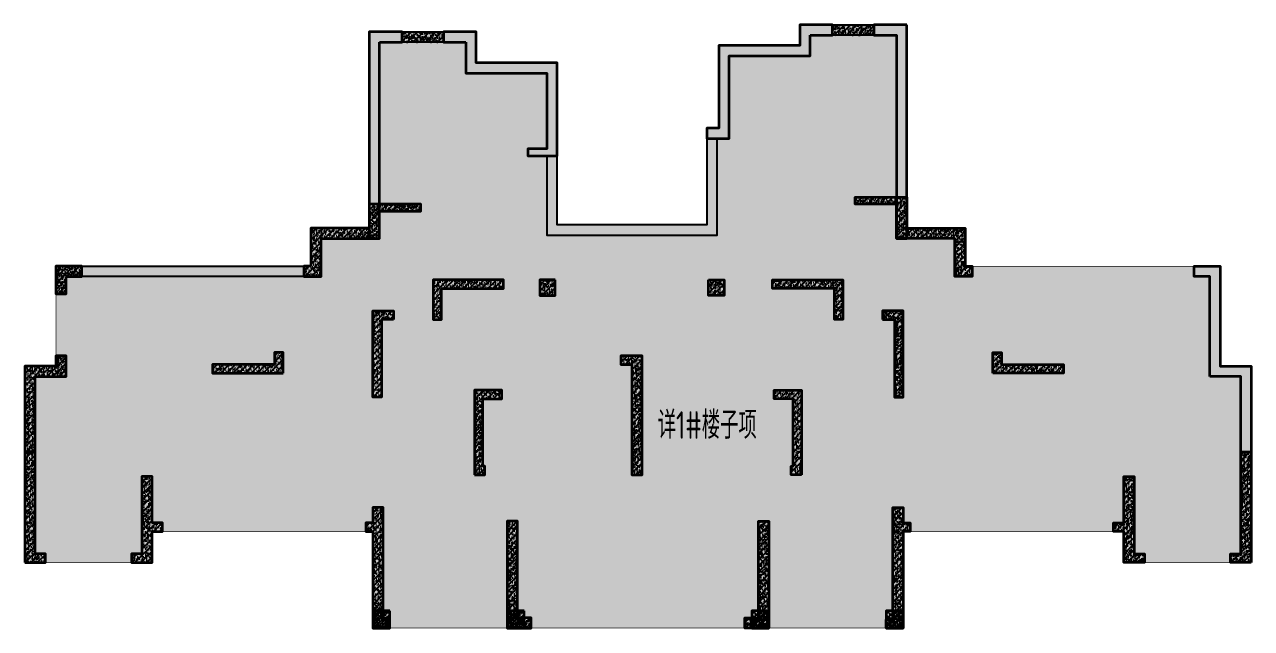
# Model space of a CAD drawing. Extents: x 923964 to 1204934, y 804567 to 1705037.
# Drawn here: x 925714 to 961334, y 1166717 to 1184237 of the extents above; entities that cross this region are included whole.
import ezdxf
from ezdxf.enums import TextEntityAlignment as Align

# ---------------------------------------------------------------- set-up
doc = ezdxf.new("R2010")
doc.units = 0
doc.header["$LTSCALE"] = 500
for name, color, linetype in [('S_COLU', 2, 'CONTINUOUS'), ('S_WALL', 2, 'CONTINUOUS'), ('S_WALL_HACH', 30, 'CONTINUOUS'), ('S_WALL_OTHE_HACH', 33, 'CONTINUOUS'), ('主楼填充1', 1, 'CONTINUOUS')]:
    doc.layers.add(name, color=color, linetype=linetype)
doc.styles.add('TH-STYLE3', font='tssdeng.shx', dxfattribs={"width": 0.7, "bigfont": 'tssdchn.shx'})
pattern_1 = [(49.99999999999999, (542840.3870460665, 906297.8490950933), (179.3150456501884, -15.68803374564878), [18.75, -206.25]), (355, (542840.3870460665, 906297.8490950933), (-34.68783340325, 188.048033425003), [15, -165]), (100.4514, (542855.3299660665, 906296.5417600933), (144.6273454285054, 172.3598855152384), [15.9350475, -175.285528]), (46.18420000000002, (542840.3870460665, 906347.8490950933), (266.8102621564111, -41.37975358225452), [28.12499999999998, -309.3749999999996]), (96.6356, (542862.6212323165, 906344.4007683434), (233.6656763871758, 243.5294677251104), [23.902572, -262.92825]), (351.1842, (542840.3870460665, 906347.8490950933), (233.6654862834068, 243.5296502313311), [22.5, -247.5]), (21, (542865.3870460665, 906335.3490950933), (149.2267630296154, -100.6547226663347), [18.75, -206.25]), (326.0000000000001, (542865.3870460665, 906335.3490950933), (60.82883298039543, 181.2875112617133), [15, -165]), (71.4514, (542877.8226043164, 906326.9611935933), (210.0556571453725, 80.6326241774881), [15.9350475, -175.285528]), (37.50000000000001, (542840.3870460665, 906297.8490950933), (3.039963829322667, 83.22346345782788), [0, -163, 0, -167.5, 0, -165.625]), (7.499999999999999, (542840.3870460665, 906297.8490950933), (65.76738436053715, 98.60292797059006), [0, -95.5, 0, -159.25, 0, -63.125]), (327.5, (542784.6370460665, 906297.8490950933), (133.4556090431022, -5.638717933594939), [0, -62.5, 0, -195, 0, -258.75]), (317.5, (542759.6370460665, 906297.8490950933), (145.7965423355966, 25.02624558307943), [0, -81.25, 0, -129.5, 0, -183.75]), (45, (542840.3870460665, 906297.8490950933), (-88.38834764831843, 88.38834764831844), [])]
pattern_2 = [(49.99999999999999, (542840.3870460665, 1006297.849095093), (179.3150456501884, -15.68803374564878), [18.75, -206.25]), (355, (542840.3870460665, 1006297.849095093), (-34.68783340325, 188.048033425003), [15, -165]), (100.4514, (542855.3299660665, 1006296.541760093), (144.6273454285054, 172.3598855152384), [15.9350475, -175.285528]), (46.18420000000002, (542840.3870460665, 1006347.849095093), (266.8102621564111, -41.37975358225452), [28.12499999999998, -309.3749999999997]), (96.6356, (542862.6212323165, 1006344.400768343), (233.6656763871758, 243.5294677251104), [23.902572, -262.92825]), (351.1842, (542840.3870460665, 1006347.849095093), (233.6654862834068, 243.5296502313311), [22.5, -247.5]), (21, (542865.3870460665, 1006335.349095093), (149.2267630296154, -100.6547226663347), [18.75, -206.25]), (326.0000000000001, (542865.3870460665, 1006335.349095093), (60.82883298039543, 181.2875112617133), [15, -165]), (71.4514, (542877.8226043164, 1006326.961193593), (210.0556571453725, 80.6326241774881), [15.9350475, -175.285528]), (37.50000000000001, (542840.3870460665, 1006297.849095093), (3.039963829322667, 83.22346345782788), [0, -163, 0, -167.5, 0, -165.625]), (7.499999999999999, (542840.3870460665, 1006297.849095093), (65.76738436053715, 98.60292797059006), [0, -95.5, 0, -159.25, 0, -63.125]), (327.5, (542784.6370460665, 1006297.849095093), (133.4556090431022, -5.638717933594939), [0, -62.5, 0, -195, 0, -258.75]), (317.5, (542759.6370460665, 1006297.849095093), (145.7965423355966, 25.02624558307943), [0, -81.25, 0, -129.5, 0, -183.75]), (45, (542840.3870460665, 1006297.849095093), (-88.38834764831843, 88.38834764831844), [])]

msp = doc.modelspace()

# ---------------------------------------------------------------- hatches: boundary and pattern name
at = {"layer": 'S_WALL_HACH'}
for points in [[(936023.895654672, 1183727.36959928), (936673.895654672, 1183727.36959928), (936673.895654672, 1184027.36959928), (935723.895654672, 1184027.36959928), (935723.8956546724, 1178027.36959928), (936023.8956546724, 1178027.36959928)], [(936673.895654672, 1184027.36959928), (937873.895654672, 1184027.36959928), (937873.895654672, 1183727.36959928), (936673.895654672, 1183727.36959928)], [(938523.895654672, 1183727.36959928), (938523.895654672, 1182827.36959928), (940873.895654672, 1182827.36959928), (940873.895654672, 1180627.36959928), (940323.895654672, 1180627.36959928), (940323.895654672, 1180427.36959928), (941173.895654672, 1180427.36959928), (941173.895654672, 1183127.36959928), (938823.895654672, 1183127.36959928), (938823.895654672, 1184027.36959928), (937873.895654672, 1184027.36959928), (937873.895654672, 1183727.36959928)], [(948523.895654672, 1183927.36959928), (949173.895654672, 1183927.36959928), (949173.895654672, 1184227.36959928), (948223.895654672, 1184227.36959928), (948223.895654672, 1183627.36959928), (945873.895654672, 1183627.36959928), (945873.895654672, 1181227.36959928), (945523.895654672, 1181227.36959928), (945523.895654672, 1180927.36959928), (946173.895654672, 1180927.36959928), (946173.895654672, 1183327.36959928), (948523.895654672, 1183327.36959928)], [(949173.895654672, 1184227.36959928), (950373.8956546857, 1184227.36959928), (950373.8956546857, 1183927.36959928), (949173.895654672, 1183927.36959928)], [(951323.8956546871, 1184227.36959928), (950373.8956546871, 1184227.36959928), (950373.8956546857, 1183927.36959928), (951023.8956546857, 1183927.36959928), (951023.8956546745, 1178027.36959928), (951323.8956546745, 1178027.36959928)], [(941173.895654672, 1180427.36959928), (940873.895654672, 1180427.36959928), (940873.895654672, 1178127.36959928), (945823.895654672, 1178127.36959928), (945823.895654672, 1180927.36959928), (945523.895654672, 1180927.36959928), (945523.895654672, 1178427.36959928), (941173.895654672, 1178427.36959928)], [(936023.895654672, 1178827.36959928), (937223.895654672, 1178827.36959928), (937223.895654672, 1179027.36959928), (935723.8956546724, 1179027.36959928), (935723.8956546724, 1178027.36959928), (936023.895654672, 1178027.36959928)], [(951023.8956546717, 1179027.36959928), (949823.8956546718, 1179027.36959928), (949823.8956546718, 1179227.36959928), (951323.8956546758, 1179227.36959928), (951323.8956546758, 1178027.36959928), (951023.8956546717, 1178027.369599281)], [(934023.895654672, 1177227.36959928), (933823.895654672, 1177227.36959928), (933823.895654672, 1176927.36959928), (934323.895654672, 1176927.36959928), (934323.895654672, 1178027.36959928), (935723.895654672, 1178027.36959928), (935723.895654672, 1178327.36959928), (934023.895654672, 1178327.36959928)], [(953023.8956546717, 1177227.369599281), (953223.8956546717, 1177227.369599281), (953223.8956546717, 1176927.369599281), (952723.8956546717, 1176927.369599281), (952723.8956546716, 1178027.36959928), (951323.895654672, 1178027.36959928), (951323.895654672, 1178327.36959928), (953023.8956546716, 1178327.36959928)], [(926623.8956546721, 1176427.36959928), (926923.8956546721, 1176427.36959928), (926923.8956546721, 1176927.36959928), (927373.8956546721, 1176927.36959928), (927373.8956546721, 1177227.36959928), (926623.8956546721, 1177227.36959928)], [(927373.8956546721, 1177227.36959928), (933823.895654672, 1177227.36959928), (933823.895654672, 1176927.36959928), (927373.8956546721, 1176927.36959928)], [(960123.8956546717, 1174027.369599281), (960123.8956546716, 1176927.369599281), (959673.8956546716, 1176927.369599281), (959673.8956546716, 1177227.369599281), (960423.8956546716, 1177227.369599281), (960423.8956546717, 1174327.369599281), (961323.8956546717, 1174327.369599281), (961323.8956546717, 1171827.369599281), (961023.8956546717, 1171827.369599281), (961023.8956546717, 1174027.369599281)], [(937823.895654672, 1176577.36959928), (939623.895654672, 1176577.36959928), (939623.895654672, 1176827.36959928), (937573.895654672, 1176827.36959928), (937573.895654672, 1175677.36959928), (937823.895654672, 1175677.36959928)], [(941123.895654672, 1176827.36959928), (940673.895654672, 1176827.36959928), (940673.895654672, 1176377.36959928), (941123.895654672, 1176377.36959928)], [(945573.895654672, 1176827.36959928), (946023.895654672, 1176827.36959928), (946023.895654672, 1176377.36959928), (945573.895654672, 1176377.36959928)], [(949223.8956546717, 1176577.36959928), (947423.8956546717, 1176577.36959928), (947423.8956546717, 1176827.36959928), (949473.8956546717, 1176827.36959928), (949473.8956546717, 1175677.36959928), (949223.8956546717, 1175677.36959928)], [(936423.8956546721, 1175677.36959928), (936073.8956546721, 1175677.36959928), (936073.8956546721, 1173427.36959928), (935823.8956546721, 1173427.36959928), (935823.8956546721, 1175927.36959928), (936423.8956546721, 1175927.36959928)], [(950623.8956546717, 1175677.36959928), (950973.8956546717, 1175677.36959928), (950973.8956546717, 1173427.36959928), (951223.8956546717, 1173427.36959928), (951223.8956546717, 1175927.36959928), (950623.8956546717, 1175927.36959928)], [(926623.8956546721, 1174327.36959928), (925723.8956546721, 1174327.36959928), (925723.8956546721, 1171827.36959928), (926023.8956546721, 1171827.36959928), (926023.8956546721, 1174027.36959928), (926923.8956546721, 1174027.36959928), (926923.8956546721, 1174627.36959928), (926623.8956546721, 1174627.36959928)], [(933223.895654672, 1174127.36959928), (933223.895654672, 1174727.36959928), (932973.895654672, 1174727.36959928), (932973.895654672, 1174377.36959928), (931173.895654672, 1174377.36959928), (931173.895654672, 1174127.36959928)], [(943348.895654672, 1174377.36959928), (943348.895654672, 1171177.36959928), (943648.895654672, 1171177.36959928), (943648.895654672, 1174627.36959928), (943023.895654672, 1174627.36959928), (943023.895654672, 1174377.36959928)], [(953823.8956546717, 1174127.369599281), (953823.8956546717, 1174727.369599281), (954073.8956546717, 1174727.369599281), (954073.8956546717, 1174377.369599281), (955873.8956546717, 1174377.369599281), (955873.8956546717, 1174127.369599281)], [(938773.895654672, 1171177.36959928), (939073.895654672, 1171177.36959928), (939073.895654672, 1171427.36959928), (939023.895654672, 1171427.36959928), (939023.895654672, 1173377.36959928), (939573.895654672, 1173377.36959928), (939573.895654672, 1173627.36959928), (938773.895654672, 1173627.36959928)], [(948273.895654672, 1171177.36959928), (947973.895654672, 1171177.36959928), (947973.895654672, 1171427.36959928), (948023.895654672, 1171427.36959928), (948023.8956546718, 1173377.36959928), (947473.8956546718, 1173377.36959928), (947473.8956546717, 1173627.36959928), (948273.8956546717, 1173627.36959928)], [(925723.8956546721, 1168627.36959928), (926323.8956546721, 1168627.36959928), (926323.8956546721, 1168877.36959928), (926023.8956546721, 1168877.36959928), (926023.8956546721, 1171827.36959928), (925723.8956546721, 1171827.36959928)], [(961323.895654672, 1168627.369599281), (960723.895654672, 1168627.369599281), (960723.895654672, 1168877.369599281), (961023.895654672, 1168877.369599281), (961023.895654672, 1171827.369599281), (961323.895654672, 1171827.369599281)], [(929423.895654672, 1169777.36959928), (929423.895654672, 1171127.36959928), (929123.895654672, 1171127.36959928), (929123.895654672, 1168877.36959928), (928823.895654672, 1168877.36959928), (928823.895654672, 1168627.36959928), (929423.895654672, 1168627.36959928), (929423.895654672, 1169527.36959928), (929723.895654672, 1169527.36959928), (929723.895654672, 1169777.36959928)], [(957623.895654672, 1169777.369599281), (957623.895654672, 1171127.369599281), (957923.895654672, 1171127.369599281), (957923.895654672, 1168877.369599281), (958223.895654672, 1168877.369599281), (958223.895654672, 1168627.369599281), (957623.895654672, 1168627.369599281), (957623.895654672, 1169527.369599281), (957323.895654672, 1169527.369599281), (957323.895654672, 1169777.369599281)], [(935823.895654672, 1166727.369599281), (936323.895654672, 1166727.369599282), (936323.895654672, 1166977.369599282), (936123.895654672, 1166977.369599282), (936123.895654672, 1170227.369599282), (935823.895654672, 1170227.369599281), (935823.895654672, 1169777.36959928), (935623.895654672, 1169777.36959928), (935623.8956546721, 1169527.36959928), (935823.895654672, 1169527.36959928)], [(951223.8956546721, 1166727.369599282), (950723.8956546721, 1166727.369599282), (950723.8956546721, 1166977.369599282), (950923.8956546721, 1166977.369599282), (950923.895654672, 1170227.369599282), (951223.895654672, 1170227.369599282), (951223.8956546721, 1169777.36959928), (951423.8956546721, 1169777.36959928), (951423.8956546721, 1169527.36959928), (951223.8956546721, 1169527.36959928)], [(940023.895654672, 1167027.369599286), (940023.895654672, 1169827.369599286), (939723.895654672, 1169827.369599286), (939723.895654672, 1166727.369599286), (940423.895654672, 1166727.369599287), (940423.895654672, 1167027.369599287)], [(947023.8956546721, 1167027.369599286), (947023.895654672, 1169827.369599286), (947323.895654672, 1169827.369599286), (947323.8956546721, 1166727.369599286), (946623.8956546721, 1166727.369599287), (946623.8956546721, 1167027.369599287)], [(936323.895654672, 1167227.369599281), (935823.895654672, 1167227.369599281), (935823.895654672, 1166727.369599281), (936323.895654672, 1166727.369599281)], [(940223.895654672, 1167227.369599286), (939723.895654672, 1167227.369599286), (939723.895654672, 1166727.369599286), (940223.895654672, 1166727.369599286)], [(947323.8956546721, 1167227.369599286), (946823.8956546721, 1167227.369599286), (946823.8956546721, 1166727.369599286), (947323.8956546721, 1166727.369599286)], [(951223.8956546721, 1167227.369599286), (950723.8956546721, 1167227.369599286), (950723.8956546721, 1166727.369599286), (951223.8956546721, 1166727.369599286)]]:
    msp.add_hatch(color=256, dxfattribs=at).paths.add_polyline_path(points)
at = {"layer": 'S_WALL_OTHE_HACH'}
h = msp.add_hatch(dxfattribs=at)
h.set_pattern_fill('ARMORED', color=256, scale=25, style=0)
h.set_pattern_definition(pattern_1)
h.paths.add_polyline_path([(936023.895654672, 1183727.36959928), (936673.895654672, 1183727.36959928), (936673.895654672, 1184027.36959928), (935723.895654672, 1184027.36959928), (935723.8956546724, 1178027.36959928), (936023.8956546724, 1178027.36959928)])
h = msp.add_hatch(dxfattribs=at)
h.set_pattern_fill('ARMORED', color=256, scale=25, style=0)
h.set_pattern_definition(pattern_2)
h.paths.add_polyline_path([(936673.895654672, 1184027.36959928), (937873.895654672, 1184027.36959928), (937873.895654672, 1183727.36959928), (936673.895654672, 1183727.36959928)])
h = msp.add_hatch(dxfattribs=at)
h.set_pattern_fill('ARMORED', color=256, scale=25, style=0)
h.set_pattern_definition(pattern_1)
h.paths.add_polyline_path([(938523.895654672, 1183727.36959928), (938523.895654672, 1182827.36959928), (940873.895654672, 1182827.36959928), (940873.895654672, 1180627.36959928), (940323.895654672, 1180627.36959928), (940323.895654672, 1180427.36959928), (941173.895654672, 1180427.36959928), (941173.895654672, 1183127.36959928), (938823.895654672, 1183127.36959928), (938823.895654672, 1184027.36959928), (937873.895654672, 1184027.36959928), (937873.895654672, 1183727.36959928)])
h = msp.add_hatch(dxfattribs=at)
h.set_pattern_fill('ARMORED', color=256, scale=25, style=0)
h.set_pattern_definition(pattern_1)
h.paths.add_polyline_path([(948523.895654672, 1183927.36959928), (949173.895654672, 1183927.36959928), (949173.895654672, 1184227.36959928), (948223.895654672, 1184227.36959928), (948223.895654672, 1183627.36959928), (945873.895654672, 1183627.36959928), (945873.895654672, 1181227.36959928), (945523.895654672, 1181227.36959928), (945523.895654672, 1180927.36959928), (946173.895654672, 1180927.36959928), (946173.895654672, 1183327.36959928), (948523.895654672, 1183327.36959928)])
h = msp.add_hatch(dxfattribs=at)
h.set_pattern_fill('ARMORED', color=256, scale=25, style=0)
h.set_pattern_definition(pattern_2)
h.paths.add_polyline_path([(949173.895654672, 1184227.36959928), (950373.8956546857, 1184227.36959928), (950373.8956546857, 1183927.36959928), (949173.895654672, 1183927.36959928)])
h = msp.add_hatch(dxfattribs=at)
h.set_pattern_fill('ARMORED', color=256, scale=25, style=0)
h.set_pattern_definition(pattern_1)
h.paths.add_polyline_path([(951323.8956546871, 1184227.36959928), (950373.8956546871, 1184227.36959928), (950373.8956546857, 1183927.36959928), (951023.8956546857, 1183927.36959928), (951023.8956546745, 1178027.36959928), (951323.8956546745, 1178027.36959928)])
h = msp.add_hatch(dxfattribs=at)
h.set_pattern_fill('ARMORED', color=256, scale=25, style=0)
h.set_pattern_definition(pattern_2)
h.paths.add_polyline_path([(941173.895654672, 1180427.36959928), (940873.895654672, 1180427.36959928), (940873.895654672, 1178127.36959928), (945823.895654672, 1178127.36959928), (945823.895654672, 1180927.36959928), (945523.895654672, 1180927.36959928), (945523.895654672, 1178427.36959928), (941173.895654672, 1178427.36959928)])
h = msp.add_hatch(dxfattribs=at)
h.set_pattern_fill('ARMORED', color=256, scale=25, style=0)
h.set_pattern_definition([(49.99999999999999, (541090.3870460665, 908497.8490950933), (179.3150456501884, -15.68803374564878), [18.75, -206.25]), (355, (541090.3870460665, 908497.8490950933), (-34.68783340325, 188.048033425003), [15, -165]), (100.4514, (541105.3299660665, 908496.5417600933), (144.6273454285054, 172.3598855152384), [15.9350475, -175.285528]), (46.18420000000002, (541090.3870460665, 908547.8490950933), (266.8102621564111, -41.37975358225452), [28.12499999999998, -309.3749999999996]), (96.6356, (541112.6212323165, 908544.4007683434), (233.6656763871758, 243.5294677251104), [23.902572, -262.92825]), (351.1842, (541090.3870460665, 908547.8490950933), (233.6654862834068, 243.5296502313311), [22.5, -247.5]), (21, (541115.3870460665, 908535.3490950933), (149.2267630296154, -100.6547226663347), [18.75, -206.25]), (326.0000000000001, (541115.3870460665, 908535.3490950933), (60.82883298039543, 181.2875112617133), [15, -165]), (71.4514, (541127.8226043164, 908526.9611935933), (210.0556571453725, 80.6326241774881), [15.9350475, -175.285528]), (37.50000000000001, (541090.3870460665, 908497.8490950933), (3.039963829322667, 83.22346345782788), [0, -163, 0, -167.5, 0, -165.625]), (7.499999999999999, (541090.3870460665, 908497.8490950933), (65.76738436053715, 98.60292797059006), [0, -95.5, 0, -159.25, 0, -63.125]), (327.5, (541034.6370460665, 908497.8490950933), (133.4556090431022, -5.638717933594939), [0, -62.5, 0, -195, 0, -258.75]), (317.5, (541009.6370460665, 908497.8490950933), (145.7965423355966, 25.02624558307943), [0, -81.25, 0, -129.5, 0, -183.75]), (45, (541090.3870460665, 908497.8490950933), (-88.38834764831843, 88.38834764831844), [])])
h.paths.add_polyline_path([(936023.895654672, 1178827.36959928), (937223.895654672, 1178827.36959928), (937223.895654672, 1179027.36959928), (935723.8956546724, 1179027.36959928), (935723.8956546724, 1178027.36959928), (936023.895654672, 1178027.36959928)])
h = msp.add_hatch(dxfattribs=at)
h.set_pattern_fill('ARMORED', color=256, scale=25, style=0)
h.set_pattern_definition([(49.99999999999999, (541090.3870460665, 908697.8490950933), (179.3150456501884, -15.68803374564878), [18.75, -206.25]), (355, (541090.3870460665, 908697.8490950933), (-34.68783340325, 188.048033425003), [15, -165]), (100.4514, (541105.3299660665, 908696.5417600933), (144.6273454285054, 172.3598855152384), [15.9350475, -175.285528]), (46.18420000000002, (541090.3870460665, 908747.8490950933), (266.8102621564111, -41.37975358225452), [28.12499999999998, -309.3749999999996]), (96.6356, (541112.6212323165, 908744.4007683434), (233.6656763871758, 243.5294677251104), [23.902572, -262.92825]), (351.1842, (541090.3870460665, 908747.8490950933), (233.6654862834068, 243.5296502313311), [22.5, -247.5]), (21, (541115.3870460665, 908735.3490950933), (149.2267630296154, -100.6547226663347), [18.75, -206.25]), (326.0000000000001, (541115.3870460665, 908735.3490950933), (60.82883298039543, 181.2875112617133), [15, -165]), (71.4514, (541127.8226043164, 908726.9611935933), (210.0556571453725, 80.6326241774881), [15.9350475, -175.285528]), (37.50000000000001, (541090.3870460665, 908697.8490950933), (3.039963829322667, 83.22346345782788), [0, -163, 0, -167.5, 0, -165.625]), (7.499999999999999, (541090.3870460665, 908697.8490950933), (65.76738436053715, 98.60292797059006), [0, -95.5, 0, -159.25, 0, -63.125]), (327.5, (541034.6370460665, 908697.8490950933), (133.4556090431022, -5.638717933594939), [0, -62.5, 0, -195, 0, -258.75]), (317.5, (541009.6370460665, 908697.8490950933), (145.7965423355966, 25.02624558307943), [0, -81.25, 0, -129.5, 0, -183.75]), (45, (541090.3870460665, 908697.8490950933), (-88.38834764831843, 88.38834764831844), [])])
h.paths.add_polyline_path([(951023.8956546717, 1179027.36959928), (949823.8956546718, 1179027.36959928), (949823.8956546718, 1179227.36959928), (951323.8956546759, 1179227.36959928), (951323.8956546758, 1178027.36959928), (951023.8956546717, 1178027.369599281)])
h = msp.add_hatch(dxfattribs=at)
h.set_pattern_fill('ARMORED', color=256, scale=25, style=0)
h.set_pattern_definition(pattern_1)
h.paths.add_polyline_path([(934023.895654672, 1177227.36959928), (933823.895654672, 1177227.36959928), (933823.895654672, 1176927.36959928), (934323.895654672, 1176927.36959928), (934323.895654672, 1178027.36959928), (935723.895654672, 1178027.36959928), (935723.895654672, 1178327.36959928), (934023.895654672, 1178327.36959928)])
h = msp.add_hatch(dxfattribs=at)
h.set_pattern_fill('ARMORED', color=256, scale=25, style=0)
h.set_pattern_definition(pattern_1)
h.paths.add_polyline_path([(953023.8956546717, 1177227.369599281), (953223.8956546717, 1177227.369599281), (953223.8956546717, 1176927.369599281), (952723.8956546717, 1176927.369599281), (952723.8956546716, 1178027.36959928), (951323.895654672, 1178027.36959928), (951323.895654672, 1178327.36959928), (953023.8956546716, 1178327.36959928)])
h = msp.add_hatch(dxfattribs=at)
h.set_pattern_fill('ARMORED', color=256, scale=25, style=0)
h.set_pattern_definition([(49.99999999999999, (442840.3870460665, 1005295.380500952), (179.3150456501884, -15.68803374564878), [18.75, -206.25]), (355, (442840.3870460665, 1005295.380500952), (-34.68783340325, 188.048033425003), [15, -165]), (100.4514, (442855.3299660665, 1005294.073165952), (144.6273454285054, 172.3598855152384), [15.9350475, -175.285528]), (46.18420000000002, (442840.3870460665, 1005345.380500952), (266.8102621564111, -41.37975358225452), [28.12499999999998, -309.3749999999997]), (96.6356, (442862.6212323165, 1005341.932174202), (233.6656763871758, 243.5294677251104), [23.902572, -262.92825]), (351.1842, (442840.3870460665, 1005345.380500952), (233.6654862834068, 243.5296502313311), [22.5, -247.5]), (21, (442865.3870460665, 1005332.880500952), (149.2267630296154, -100.6547226663347), [18.75, -206.25]), (326.0000000000001, (442865.3870460665, 1005332.880500952), (60.82883298039543, 181.2875112617133), [15, -165]), (71.4514, (442877.8226043165, 1005324.492599452), (210.0556571453725, 80.6326241774881), [15.9350475, -175.285528]), (37.50000000000001, (442840.3870460665, 1005295.380500952), (3.039963829322667, 83.22346345782788), [0, -163, 0, -167.5, 0, -165.625]), (7.499999999999999, (442840.3870460665, 1005295.380500952), (65.76738436053715, 98.60292797059006), [0, -95.5, 0, -159.25, 0, -63.125]), (327.5, (442784.6370460665, 1005295.380500952), (133.4556090431022, -5.638717933594939), [0, -62.5, 0, -195, 0, -258.75]), (317.5, (442759.6370460665, 1005295.380500952), (145.7965423355966, 25.02624558307943), [0, -81.25, 0, -129.5, 0, -183.75]), (45, (442840.3870460665, 1005295.380500952), (-88.38834764831843, 88.38834764831844), [])])
h.paths.add_polyline_path([(926923.8956546721, 1176927.36959928), (927373.8956546721, 1176927.36959928), (927373.8956546721, 1177227.36959928), (926623.8956546721, 1177227.36959928), (926623.8956546721, 1176427.36959928), (926923.8956546721, 1176427.36959928)])
h = msp.add_hatch(dxfattribs=at)
h.set_pattern_fill('ARMORED', color=256, scale=25, style=0)
h.set_pattern_definition([(49.99999999999999, (442840.3870460665, 1006297.849095093), (179.3150456501884, -15.68803374564878), [18.75, -206.25]), (355, (442840.3870460665, 1006297.849095093), (-34.68783340325, 188.048033425003), [15, -165]), (100.4514, (442855.3299660665, 1006296.541760093), (144.6273454285054, 172.3598855152384), [15.9350475, -175.285528]), (46.18420000000002, (442840.3870460665, 1006347.849095093), (266.8102621564111, -41.37975358225452), [28.12499999999998, -309.3749999999997]), (96.6356, (442862.6212323165, 1006344.400768343), (233.6656763871758, 243.5294677251104), [23.902572, -262.92825]), (351.1842, (442840.3870460665, 1006347.849095093), (233.6654862834068, 243.5296502313311), [22.5, -247.5]), (21, (442865.3870460665, 1006335.349095093), (149.2267630296154, -100.6547226663347), [18.75, -206.25]), (326.0000000000001, (442865.3870460665, 1006335.349095093), (60.82883298039543, 181.2875112617133), [15, -165]), (71.4514, (442877.8226043165, 1006326.961193593), (210.0556571453725, 80.6326241774881), [15.9350475, -175.285528]), (37.50000000000001, (442840.3870460665, 1006297.849095093), (3.039963829322667, 83.22346345782788), [0, -163, 0, -167.5, 0, -165.625]), (7.499999999999999, (442840.3870460665, 1006297.849095093), (65.76738436053715, 98.60292797059006), [0, -95.5, 0, -159.25, 0, -63.125]), (327.5, (442784.6370460665, 1006297.849095093), (133.4556090431022, -5.638717933594939), [0, -62.5, 0, -195, 0, -258.75]), (317.5, (442759.6370460665, 1006297.849095093), (145.7965423355966, 25.02624558307943), [0, -81.25, 0, -129.5, 0, -183.75]), (45, (442840.3870460665, 1006297.849095093), (-88.38834764831843, 88.38834764831844), [])])
h.paths.add_polyline_path([(927373.8956546721, 1177227.36959928), (933823.895654672, 1177227.36959928), (933823.895654672, 1176927.36959928), (927373.8956546721, 1176927.36959928)])
h = msp.add_hatch(dxfattribs=at)
h.set_pattern_fill('ARMORED', color=256, scale=25, style=0)
h.set_pattern_definition(pattern_1)
h.paths.add_polyline_path([(960123.8956546717, 1174027.369599281), (960123.8956546716, 1176927.369599281), (959673.8956546716, 1176927.369599281), (959673.8956546716, 1177227.369599281), (960423.8956546716, 1177227.369599281), (960423.8956546717, 1174327.369599281), (961323.8956546717, 1174327.369599281), (961323.8956546717, 1171827.369599281), (961023.8956546717, 1171827.369599281), (961023.8956546717, 1174027.369599281)])
h = msp.add_hatch(dxfattribs=at)
h.set_pattern_fill('ARMORED', color=256, scale=25, style=0)
h.set_pattern_definition(pattern_1)
h.paths.add_polyline_path([(937823.895654672, 1176577.36959928), (939623.895654672, 1176577.36959928), (939623.895654672, 1176827.36959928), (937573.895654672, 1176827.36959928), (937573.895654672, 1175677.36959928), (937823.895654672, 1175677.36959928)])
h = msp.add_hatch(dxfattribs=at)
h.set_pattern_fill('ARMORED', color=256, scale=25, style=0)
h.set_pattern_definition(pattern_1)
h.paths.add_polyline_path([(941123.895654672, 1176827.36959928), (940673.895654672, 1176827.36959928), (940673.895654672, 1176377.36959928), (941123.895654672, 1176377.36959928)])
h = msp.add_hatch(dxfattribs=at)
h.set_pattern_fill('ARMORED', color=256, scale=25, style=0)
h.set_pattern_definition([(49.99999999999999, (542490.3870460668, 906297.8490950933), (179.3150456501884, -15.68803374564878), [18.75, -206.25]), (355, (542490.3870460668, 906297.8490950933), (-34.68783340325, 188.048033425003), [15, -165]), (100.4514, (542505.3299660668, 906296.5417600933), (144.6273454285054, 172.3598855152384), [15.9350475, -175.285528]), (46.18420000000002, (542490.3870460668, 906347.8490950933), (266.8102621564111, -41.37975358225452), [28.12499999999998, -309.3749999999997]), (96.6356, (542512.6212323168, 906344.4007683434), (233.6656763871758, 243.5294677251104), [23.902572, -262.92825]), (351.1842, (542490.3870460668, 906347.8490950933), (233.6654862834068, 243.5296502313311), [22.5, -247.5]), (21, (542515.3870460668, 906335.3490950933), (149.2267630296154, -100.6547226663347), [18.75, -206.25]), (326.0000000000001, (542515.3870460668, 906335.3490950933), (60.82883298039543, 181.2875112617133), [15, -165]), (71.4514, (542527.8226043169, 906326.9611935933), (210.0556571453725, 80.6326241774881), [15.9350475, -175.285528]), (37.50000000000001, (542490.3870460668, 906297.8490950933), (3.039963829322667, 83.22346345782788), [0, -163, 0, -167.5, 0, -165.625]), (7.499999999999999, (542490.3870460668, 906297.8490950933), (65.76738436053715, 98.60292797059006), [0, -95.5, 0, -159.25, 0, -63.125]), (327.5, (542434.6370460668, 906297.8490950933), (133.4556090431022, -5.638717933594939), [0, -62.5, 0, -195, 0, -258.75]), (317.5, (542409.6370460668, 906297.8490950933), (145.7965423355966, 25.02624558307943), [0, -81.25, 0, -129.5, 0, -183.75]), (45, (542490.3870460668, 906297.8490950933), (-88.38834764831843, 88.38834764831844), [])])
h.paths.add_polyline_path([(945573.895654672, 1176827.36959928), (946023.895654672, 1176827.36959928), (946023.895654672, 1176377.36959928), (945573.895654672, 1176377.36959928)])
h = msp.add_hatch(dxfattribs=at)
h.set_pattern_fill('ARMORED', color=256, scale=25, style=0)
h.set_pattern_definition(pattern_1)
h.paths.add_polyline_path([(949223.8956546717, 1176577.36959928), (947423.8956546717, 1176577.36959928), (947423.8956546717, 1176827.36959928), (949473.8956546717, 1176827.36959928), (949473.8956546717, 1175677.36959928), (949223.8956546717, 1175677.36959928)])
h = msp.add_hatch(dxfattribs=at)
h.set_pattern_fill('ARMORED', color=256, scale=25, style=0)
h.set_pattern_definition(pattern_1)
h.paths.add_polyline_path([(936423.8956546721, 1175677.36959928), (936073.8956546721, 1175677.36959928), (936073.8956546721, 1173427.36959928), (935823.8956546721, 1173427.36959928), (935823.8956546721, 1175927.36959928), (936423.8956546721, 1175927.36959928)])
h = msp.add_hatch(dxfattribs=at)
h.set_pattern_fill('ARMORED', color=256, scale=25, style=0)
h.set_pattern_definition(pattern_1)
h.paths.add_polyline_path([(950623.8956546717, 1175677.36959928), (950973.8956546717, 1175677.36959928), (950973.8956546717, 1173427.36959928), (951223.8956546717, 1173427.36959928), (951223.8956546717, 1175927.36959928), (950623.8956546717, 1175927.36959928)])
h = msp.add_hatch(dxfattribs=at)
h.set_pattern_fill('ARMORED', color=256, scale=25, style=0)
h.set_pattern_definition(pattern_1)
h.paths.add_polyline_path([(926623.8956546721, 1174327.36959928), (925723.8956546721, 1174327.36959928), (925723.8956546721, 1171827.36959928), (926023.8956546721, 1171827.36959928), (926023.8956546721, 1174027.36959928), (926923.8956546721, 1174027.36959928), (926923.8956546721, 1174627.36959928), (926623.8956546721, 1174627.36959928)])
h = msp.add_hatch(dxfattribs=at)
h.set_pattern_fill('ARMORED', color=256, scale=25, style=0)
h.set_pattern_definition(pattern_1)
h.paths.add_polyline_path([(933223.895654672, 1174127.36959928), (933223.895654672, 1174727.36959928), (932973.895654672, 1174727.36959928), (932973.895654672, 1174377.36959928), (931173.895654672, 1174377.36959928), (931173.895654672, 1174127.36959928)])
h = msp.add_hatch(dxfattribs=at)
h.set_pattern_fill('ARMORED', color=256, scale=25, style=0)
h.set_pattern_definition(pattern_1)
h.paths.add_polyline_path([(943348.895654672, 1174377.36959928), (943348.895654672, 1171177.36959928), (943648.895654672, 1171177.36959928), (943648.895654672, 1174627.36959928), (943023.895654672, 1174627.36959928), (943023.895654672, 1174377.36959928)])
h = msp.add_hatch(dxfattribs=at)
h.set_pattern_fill('ARMORED', color=256, scale=25, style=0)
h.set_pattern_definition(pattern_1)
h.paths.add_polyline_path([(953823.8956546717, 1174127.369599281), (953823.8956546717, 1174727.369599281), (954073.8956546717, 1174727.369599281), (954073.8956546717, 1174377.369599281), (955873.8956546717, 1174377.369599281), (955873.8956546717, 1174127.369599281)])
h = msp.add_hatch(dxfattribs=at)
h.set_pattern_fill('ARMORED', color=256, scale=25, style=0)
h.set_pattern_definition(pattern_1)
h.paths.add_polyline_path([(938773.895654672, 1171177.36959928), (939073.895654672, 1171177.36959928), (939073.895654672, 1171427.36959928), (939023.895654672, 1171427.36959928), (939023.895654672, 1173377.36959928), (939573.895654672, 1173377.36959928), (939573.895654672, 1173627.36959928), (938773.895654672, 1173627.36959928)])
h = msp.add_hatch(dxfattribs=at)
h.set_pattern_fill('ARMORED', color=256, scale=25, style=0)
h.set_pattern_definition(pattern_1)
h.paths.add_polyline_path([(948273.895654672, 1171177.36959928), (947973.895654672, 1171177.36959928), (947973.895654672, 1171427.36959928), (948023.895654672, 1171427.36959928), (948023.8956546718, 1173377.36959928), (947473.8956546718, 1173377.36959928), (947473.8956546717, 1173627.36959928), (948273.8956546717, 1173627.36959928)])
h = msp.add_hatch(dxfattribs=at)
h.set_pattern_fill('ARMORED', color=256, scale=25, style=0)
h.set_pattern_definition(pattern_1)
h.paths.add_polyline_path([(925723.8956546721, 1168627.36959928), (926323.8956546721, 1168627.36959928), (926323.8956546721, 1168877.36959928), (926023.8956546721, 1168877.36959928), (926023.8956546721, 1171827.36959928), (925723.8956546721, 1171827.36959928)])
h = msp.add_hatch(dxfattribs=at)
h.set_pattern_fill('ARMORED', color=256, scale=25, style=0)
h.set_pattern_definition(pattern_1)
h.paths.add_polyline_path([(961323.895654672, 1168627.369599281), (960723.895654672, 1168627.369599281), (960723.895654672, 1168877.369599281), (961023.895654672, 1168877.369599281), (961023.895654672, 1171827.369599281), (961323.895654672, 1171827.369599281)])
h = msp.add_hatch(dxfattribs=at)
h.set_pattern_fill('ARMORED', color=256, scale=25, style=0)
h.set_pattern_definition(pattern_1)
h.paths.add_polyline_path([(929423.895654672, 1169777.36959928), (929423.895654672, 1171127.36959928), (929123.895654672, 1171127.36959928), (929123.895654672, 1168877.36959928), (928823.895654672, 1168877.36959928), (928823.895654672, 1168627.36959928), (929423.895654672, 1168627.36959928), (929423.895654672, 1169527.36959928), (929723.895654672, 1169527.36959928), (929723.895654672, 1169777.36959928)])
h = msp.add_hatch(dxfattribs=at)
h.set_pattern_fill('ARMORED', color=256, scale=25, style=0)
h.set_pattern_definition(pattern_1)
h.paths.add_polyline_path([(957623.895654672, 1169777.369599281), (957623.895654672, 1171127.369599281), (957923.895654672, 1171127.369599281), (957923.895654672, 1168877.369599281), (958223.895654672, 1168877.369599281), (958223.895654672, 1168627.369599281), (957623.895654672, 1168627.369599281), (957623.895654672, 1169527.369599281), (957323.895654672, 1169527.369599281), (957323.895654672, 1169777.369599281)])
h = msp.add_hatch(dxfattribs=at)
h.set_pattern_fill('ARMORED', color=256, scale=25, style=0)
h.set_pattern_definition(pattern_1)
h.paths.add_polyline_path([(935823.895654672, 1166727.369599281), (936323.895654672, 1166727.369599282), (936323.895654672, 1166977.369599282), (936123.895654672, 1166977.369599282), (936123.895654672, 1170227.369599282), (935823.895654672, 1170227.369599281), (935823.895654672, 1169777.36959928), (935623.895654672, 1169777.36959928), (935623.8956546721, 1169527.36959928), (935823.895654672, 1169527.36959928)])
h = msp.add_hatch(dxfattribs=at)
h.set_pattern_fill('ARMORED', color=256, scale=25, style=0)
h.set_pattern_definition(pattern_1)
h.paths.add_polyline_path([(951223.8956546721, 1166727.369599282), (950723.8956546721, 1166727.369599282), (950723.8956546721, 1166977.369599282), (950923.8956546721, 1166977.369599282), (950923.895654672, 1170227.369599282), (951223.895654672, 1170227.369599282), (951223.8956546721, 1169777.36959928), (951423.8956546721, 1169777.36959928), (951423.8956546721, 1169527.36959928), (951223.8956546721, 1169527.36959928)])
h = msp.add_hatch(dxfattribs=at)
h.set_pattern_fill('ARMORED', color=256, scale=25, style=0)
h.set_pattern_definition(pattern_1)
h.paths.add_polyline_path([(940023.895654672, 1167027.369599286), (940023.895654672, 1169827.369599286), (939723.895654672, 1169827.369599286), (939723.895654672, 1166727.369599286), (940423.895654672, 1166727.369599287), (940423.895654672, 1167027.369599287)])
h = msp.add_hatch(dxfattribs=at)
h.set_pattern_fill('ARMORED', color=256, scale=25, style=0)
h.set_pattern_definition(pattern_1)
h.paths.add_polyline_path([(947023.8956546721, 1167027.369599286), (947023.895654672, 1169827.369599286), (947323.895654672, 1169827.369599286), (947323.8956546721, 1166727.369599286), (946623.8956546721, 1166727.369599287), (946623.8956546721, 1167027.369599287)])
h = msp.add_hatch(dxfattribs=at)
h.set_pattern_fill('ARMORED', color=256, scale=25, style=0)
h.set_pattern_definition([(49.99999999999999, (537990.3870460665, 896597.8490950944), (179.3150456501884, -15.68803374564878), [18.75, -206.25]), (355, (537990.3870460665, 896597.8490950944), (-34.68783340325, 188.048033425003), [15, -165]), (100.4514, (538005.3299660665, 896596.5417600943), (144.6273454285054, 172.3598855152384), [15.9350475, -175.285528]), (46.18420000000002, (537990.3870460665, 896647.8490950944), (266.8102621564111, -41.37975358225452), [28.12499999999996, -309.3749999999994]), (96.6356, (538012.6212323165, 896644.4007683443), (233.6656763871758, 243.5294677251104), [23.902572, -262.92825]), (351.1842, (537990.3870460665, 896647.8490950944), (233.6654862834068, 243.5296502313311), [22.5, -247.5]), (21, (538015.3870460665, 896635.3490950944), (149.2267630296154, -100.6547226663347), [18.75, -206.25]), (326.0000000000001, (538015.3870460665, 896635.3490950944), (60.82883298039543, 181.2875112617133), [15, -165]), (71.4514, (538027.8226043164, 896626.9611935944), (210.0556571453725, 80.6326241774881), [15.9350475, -175.285528]), (37.50000000000001, (537990.3870460665, 896597.8490950944), (3.039963829322667, 83.22346345782788), [0, -163, 0, -167.5, 0, -165.625]), (7.499999999999999, (537990.3870460665, 896597.8490950944), (65.76738436053715, 98.60292797059006), [0, -95.5, 0, -159.25, 0, -63.125]), (327.5, (537934.6370460665, 896597.8490950944), (133.4556090431022, -5.638717933594939), [0, -62.5, 0, -195, 0, -258.75]), (317.5, (537909.6370460665, 896597.8490950944), (145.7965423355966, 25.02624558307943), [0, -81.25, 0, -129.5, 0, -183.75]), (45, (537990.3870460665, 896597.8490950944), (-88.38834764831843, 88.38834764831844), [])])
h.paths.add_polyline_path([(936323.895654672, 1167227.369599281), (935823.895654672, 1167227.369599281), (935823.895654672, 1166727.369599281), (936323.895654672, 1166727.369599281)])
h = msp.add_hatch(dxfattribs=at)
h.set_pattern_fill('ARMORED', color=256, scale=25, style=0)
h.set_pattern_definition([(49.99999999999999, (541890.3870460665, 896597.8490950991), (179.3150456501884, -15.68803374564878), [18.75, -206.25]), (355, (541890.3870460665, 896597.8490950991), (-34.68783340325, 188.048033425003), [15, -165]), (100.4514, (541905.3299660665, 896596.5417600991), (144.6273454285054, 172.3598855152384), [15.9350475, -175.285528]), (46.18420000000002, (541890.3870460665, 896647.8490950991), (266.8102621564111, -41.37975358225452), [28.12499999999996, -309.3749999999993]), (96.6356, (541912.6212323165, 896644.4007683492), (233.6656763871758, 243.5294677251104), [23.902572, -262.92825]), (351.1842, (541890.3870460665, 896647.8490950991), (233.6654862834068, 243.5296502313311), [22.5, -247.5]), (21, (541915.3870460665, 896635.3490950991), (149.2267630296154, -100.6547226663347), [18.75, -206.25]), (326.0000000000001, (541915.3870460665, 896635.3490950991), (60.82883298039543, 181.2875112617133), [15, -165]), (71.4514, (541927.8226043164, 896626.961193599), (210.0556571453725, 80.6326241774881), [15.9350475, -175.285528]), (37.50000000000001, (541890.3870460665, 896597.8490950991), (3.039963829322667, 83.22346345782788), [0, -163, 0, -167.5, 0, -165.625]), (7.499999999999999, (541890.3870460665, 896597.8490950991), (65.76738436053715, 98.60292797059006), [0, -95.5, 0, -159.25, 0, -63.125]), (327.5, (541834.6370460665, 896597.8490950991), (133.4556090431022, -5.638717933594939), [0, -62.5, 0, -195, 0, -258.75]), (317.5, (541809.6370460665, 896597.8490950991), (145.7965423355966, 25.02624558307943), [0, -81.25, 0, -129.5, 0, -183.75]), (45, (541890.3870460665, 896597.8490950991), (-88.38834764831843, 88.38834764831844), [])])
h.paths.add_polyline_path([(940223.895654672, 1167227.369599286), (939723.895654672, 1167227.369599286), (939723.895654672, 1166727.369599286), (940223.895654672, 1166727.369599286)])
h = msp.add_hatch(dxfattribs=at)
h.set_pattern_fill('ARMORED', color=256, scale=25, style=0)
h.set_pattern_definition([(49.99999999999999, (548990.3870460665, 896597.8490950994), (179.3150456501884, -15.68803374564878), [18.75, -206.25]), (355, (548990.3870460665, 896597.8490950994), (-34.68783340325, 188.048033425003), [15, -165]), (100.4514, (549005.3299660665, 896596.5417600994), (144.6273454285054, 172.3598855152384), [15.9350475, -175.285528]), (46.18420000000002, (548990.3870460665, 896647.8490950994), (266.8102621564111, -41.37975358225452), [28.12499999999995, -309.3749999999993]), (96.6356, (549012.6212323165, 896644.4007683494), (233.6656763871758, 243.5294677251104), [23.902572, -262.92825]), (351.1842, (548990.3870460665, 896647.8490950994), (233.6654862834068, 243.5296502313311), [22.5, -247.5]), (21, (549015.3870460665, 896635.3490950994), (149.2267630296154, -100.6547226663347), [18.75, -206.25]), (326.0000000000001, (549015.3870460665, 896635.3490950994), (60.82883298039543, 181.2875112617133), [15, -165]), (71.4514, (549027.8226043165, 896626.9611935994), (210.0556571453725, 80.6326241774881), [15.9350475, -175.285528]), (37.50000000000001, (548990.3870460665, 896597.8490950994), (3.039963829322667, 83.22346345782788), [0, -163, 0, -167.5, 0, -165.625]), (7.499999999999999, (548990.3870460665, 896597.8490950994), (65.76738436053715, 98.60292797059006), [0, -95.5, 0, -159.25, 0, -63.125]), (327.5, (548934.6370460665, 896597.8490950994), (133.4556090431022, -5.638717933594939), [0, -62.5, 0, -195, 0, -258.75]), (317.5, (548909.6370460665, 896597.8490950994), (145.7965423355966, 25.02624558307943), [0, -81.25, 0, -129.5, 0, -183.75]), (45, (548990.3870460665, 896597.8490950994), (-88.38834764831843, 88.38834764831844), [])])
h.paths.add_polyline_path([(947323.8956546721, 1167227.369599286), (946823.8956546721, 1167227.369599286), (946823.8956546721, 1166727.369599286), (947323.8956546721, 1166727.369599286)])
h = msp.add_hatch(dxfattribs=at)
h.set_pattern_fill('ARMORED', color=256, scale=25, style=0)
h.set_pattern_definition([(49.99999999999999, (552890.3870460665, 896597.8490950991), (179.3150456501884, -15.68803374564878), [18.75, -206.25]), (355, (552890.3870460665, 896597.8490950991), (-34.68783340325, 188.048033425003), [15, -165]), (100.4514, (552905.3299660665, 896596.5417600991), (144.6273454285054, 172.3598855152384), [15.9350475, -175.285528]), (46.18420000000002, (552890.3870460665, 896647.8490950991), (266.8102621564111, -41.37975358225452), [28.12499999999995, -309.3749999999993]), (96.6356, (552912.6212323165, 896644.4007683492), (233.6656763871758, 243.5294677251104), [23.902572, -262.92825]), (351.1842, (552890.3870460665, 896647.8490950991), (233.6654862834068, 243.5296502313311), [22.5, -247.5]), (21, (552915.3870460665, 896635.3490950991), (149.2267630296154, -100.6547226663347), [18.75, -206.25]), (326.0000000000001, (552915.3870460665, 896635.3490950991), (60.82883298039543, 181.2875112617133), [15, -165]), (71.4514, (552927.8226043165, 896626.961193599), (210.0556571453725, 80.6326241774881), [15.9350475, -175.285528]), (37.50000000000001, (552890.3870460665, 896597.8490950991), (3.039963829322667, 83.22346345782788), [0, -163, 0, -167.5, 0, -165.625]), (7.499999999999999, (552890.3870460665, 896597.8490950991), (65.76738436053715, 98.60292797059006), [0, -95.5, 0, -159.25, 0, -63.125]), (327.5, (552834.6370460665, 896597.8490950991), (133.4556090431022, -5.638717933594939), [0, -62.5, 0, -195, 0, -258.75]), (317.5, (552809.6370460665, 896597.8490950991), (145.7965423355966, 25.02624558307943), [0, -81.25, 0, -129.5, 0, -183.75]), (45, (552890.3870460665, 896597.8490950991), (-88.38834764831843, 88.38834764831844), [])])
h.paths.add_polyline_path([(951223.8956546721, 1167227.369599286), (950723.8956546721, 1167227.369599286), (950723.8956546721, 1166727.369599286), (951223.8956546721, 1166727.369599286)])
at = {"layer": '主楼填充1'}
h = msp.add_hatch(dxfattribs=at)
h.set_pattern_fill('GRASS', color=1, scale=20)
h.set_pattern_definition([(90, (0, 0), (-359.21, 359.21), [95.25, -623.17]), (45, (0, 0), (-359.2102448427661, 359.2102448427661), [95.25, -412.75]), (135, (0, 0), (-359.2102448427661, -359.2102448427661), [95.25, -412.75])])
h.paths.add_polyline_path([(935823.8950105634, 1166727.493185197), (935823.8950209821, 1169527.493185221), (929423.8950209821, 1169527.493185221), (929423.8950105658, 1168627.493185221), (925723.8950209821, 1168627.493185221), (925723.8956546611, 1174327.369599244), (926623.8950105639, 1174327.493185213), (926623.8950209821, 1177227.493185221), (934023.8950209821, 1177227.493185221), (934023.8950209821, 1178327.493185221), (935723.8950209821, 1178327.493185168), (935723.8950209821, 1184027.493185221), (938823.8950209821, 1184027.493185221), (938823.8950209821, 1183127.493185221), (941173.8950209821, 1183127.493185221), (941173.8950148037, 1178427.495860897), (945524.1857182997, 1178427.495860879), (945523.8950209821, 1181227.493185221), (945873.8950209821, 1181227.493185221), (945873.8950209821, 1183627.493185221), (948223.8950209821, 1183627.493185221), (948223.8950209821, 1184227.493185221), (951323.895020997, 1184227.493185221), (951323.8950209821, 1178327.493185168), (953023.8950209817, 1178327.493185221), (953023.8950209817, 1177227.493185221), (960423.8950209817, 1177227.493185221), (960423.8950105644, 1174327.493185213), (961323.8950209817, 1174327.493185221), (961323.8950105751, 1168627.493185213), (957623.8950209821, 1168627.493185221), (957623.8950209817, 1169527.493185221), (951223.8950209817, 1169527.493185221), (951223.8950209821, 1166727.493185222)])

# ---------------------------------------------------------------- linework, layer by layer
at = {"layer": 'S_COLU', "lineweight": 35}
for points in [[(941123.895654672, 1176827.36959928), (940673.895654672, 1176827.36959928), (940673.895654672, 1176377.36959928), (941123.895654672, 1176377.36959928)], [(945573.895654672, 1176827.36959928), (946023.895654672, 1176827.36959928), (946023.895654672, 1176377.36959928), (945573.895654672, 1176377.36959928)], [(936323.895654672, 1167227.369599281), (935823.895654672, 1167227.369599281), (935823.895654672, 1166727.369599281), (936323.895654672, 1166727.369599281)], [(940223.895654672, 1167227.369599286), (939723.895654672, 1167227.369599286), (939723.895654672, 1166727.369599286), (940223.895654672, 1166727.369599286)], [(947323.8956546721, 1167227.369599286), (946823.8956546721, 1167227.369599286), (946823.8956546721, 1166727.369599286), (947323.8956546721, 1166727.369599286)], [(951223.8956546721, 1167227.369599286), (950723.8956546721, 1167227.369599286), (950723.8956546721, 1166727.369599286), (951223.8956546721, 1166727.369599286)]]:
    msp.add_lwpolyline(points, close=True, dxfattribs=at)
at = {"layer": 'S_WALL', "lineweight": 35}
for points in [[(936023.895654672, 1183727.36959928), (936673.895654672, 1183727.36959928), (936673.895654672, 1184027.36959928), (935723.895654672, 1184027.36959928), (935723.8956546724, 1178027.36959928), (936023.8956546724, 1178027.36959928)], [(938523.895654672, 1183727.36959928), (938523.895654672, 1182827.36959928), (940873.895654672, 1182827.36959928), (940873.895654672, 1180627.36959928), (940323.895654672, 1180627.36959928), (940323.895654672, 1180427.36959928), (941173.895654672, 1180427.36959928), (941173.895654672, 1183127.36959928), (938823.895654672, 1183127.36959928), (938823.895654672, 1184027.36959928), (937873.895654672, 1184027.36959928), (937873.895654672, 1183727.36959928)], [(948523.895654672, 1183927.36959928), (949173.895654672, 1183927.36959928), (949173.895654672, 1184227.36959928), (948223.895654672, 1184227.36959928), (948223.895654672, 1183627.36959928), (945873.895654672, 1183627.36959928), (945873.895654672, 1181227.36959928), (945523.895654672, 1181227.36959928), (945523.895654672, 1180927.36959928), (946173.895654672, 1180927.36959928), (946173.895654672, 1183327.36959928), (948523.895654672, 1183327.36959928)], [(951323.8956546871, 1184227.36959928), (950373.8956546871, 1184227.36959928), (950373.8956546857, 1183927.36959928), (951023.8956546857, 1183927.36959928), (951023.8956546745, 1178027.36959928), (951323.8956546745, 1178027.36959928)], [(936023.895654672, 1178827.36959928), (937223.895654672, 1178827.36959928), (937223.895654672, 1179027.36959928), (935723.8956546724, 1179027.36959928), (935723.8956546724, 1178027.36959928), (936023.895654672, 1178027.36959928)], [(951023.8956546717, 1179027.36959928), (949823.8956546718, 1179027.36959928), (949823.8956546718, 1179227.36959928), (951323.8956546758, 1179227.36959928), (951323.8956546758, 1178027.36959928), (951023.8956546717, 1178027.369599281)], [(934023.895654672, 1177227.36959928), (933823.895654672, 1177227.36959928), (933823.895654672, 1176927.36959928), (934323.895654672, 1176927.36959928), (934323.895654672, 1178027.36959928), (935723.895654672, 1178027.36959928), (935723.895654672, 1178327.36959928), (934023.895654672, 1178327.36959928)], [(953023.8956546717, 1177227.369599281), (953223.8956546717, 1177227.369599281), (953223.8956546717, 1176927.369599281), (952723.8956546717, 1176927.369599281), (952723.8956546716, 1178027.36959928), (951323.895654672, 1178027.36959928), (951323.895654672, 1178327.36959928), (953023.8956546716, 1178327.36959928)], [(937823.895654672, 1176577.36959928), (939623.895654672, 1176577.36959928), (939623.895654672, 1176827.36959928), (937573.895654672, 1176827.36959928), (937573.895654672, 1175677.36959928), (937823.895654672, 1175677.36959928)], [(949223.8956546717, 1176577.36959928), (947423.8956546717, 1176577.36959928), (947423.8956546717, 1176827.36959928), (949473.8956546717, 1176827.36959928), (949473.8956546717, 1175677.36959928), (949223.8956546717, 1175677.36959928)], [(933223.895654672, 1174127.36959928), (933223.895654672, 1174727.36959928), (932973.895654672, 1174727.36959928), (932973.895654672, 1174377.36959928), (931173.895654672, 1174377.36959928), (931173.895654672, 1174127.36959928)], [(943348.895654672, 1174377.36959928), (943348.895654672, 1171177.36959928), (943648.895654672, 1171177.36959928), (943648.895654672, 1174627.36959928), (943023.895654672, 1174627.36959928), (943023.895654672, 1174377.36959928)], [(953823.8956546717, 1174127.369599281), (953823.8956546717, 1174727.369599281), (954073.8956546717, 1174727.369599281), (954073.8956546717, 1174377.369599281), (955873.8956546717, 1174377.369599281), (955873.8956546717, 1174127.369599281)], [(938773.895654672, 1171177.36959928), (939073.895654672, 1171177.36959928), (939073.895654672, 1171427.36959928), (939023.895654672, 1171427.36959928), (939023.895654672, 1173377.36959928), (939573.895654672, 1173377.36959928), (939573.895654672, 1173627.36959928), (938773.895654672, 1173627.36959928)], [(948273.895654672, 1171177.36959928), (947973.895654672, 1171177.36959928), (947973.895654672, 1171427.36959928), (948023.895654672, 1171427.36959928), (948023.8956546718, 1173377.36959928), (947473.8956546718, 1173377.36959928), (947473.8956546717, 1173627.36959928), (948273.8956546717, 1173627.36959928)], [(925723.8956546721, 1168627.36959928), (926323.8956546721, 1168627.36959928), (926323.8956546721, 1168877.36959928), (926023.8956546721, 1168877.36959928), (926023.8956546721, 1171827.36959928), (925723.8956546721, 1171827.36959928)], [(961323.895654672, 1168627.369599281), (960723.895654672, 1168627.369599281), (960723.895654672, 1168877.369599281), (961023.895654672, 1168877.369599281), (961023.895654672, 1171827.369599281), (961323.895654672, 1171827.369599281)], [(929423.895654672, 1169777.36959928), (929423.895654672, 1171127.36959928), (929123.895654672, 1171127.36959928), (929123.895654672, 1168877.36959928), (928823.895654672, 1168877.36959928), (928823.895654672, 1168627.36959928), (929423.895654672, 1168627.36959928), (929423.895654672, 1169527.36959928), (929723.895654672, 1169527.36959928), (929723.895654672, 1169777.36959928)], [(957623.895654672, 1169777.369599281), (957623.895654672, 1171127.369599281), (957923.895654672, 1171127.369599281), (957923.895654672, 1168877.369599281), (958223.895654672, 1168877.369599281), (958223.895654672, 1168627.369599281), (957623.895654672, 1168627.369599281), (957623.895654672, 1169527.369599281), (957323.895654672, 1169527.369599281), (957323.895654672, 1169777.369599281)], [(935823.895654672, 1166727.369599281), (936323.895654672, 1166727.369599282), (936323.895654672, 1166977.369599282), (936123.895654672, 1166977.369599282), (936123.895654672, 1170227.369599282), (935823.895654672, 1170227.369599281), (935823.895654672, 1169777.36959928), (935623.895654672, 1169777.36959928), (935623.8956546721, 1169527.36959928), (935823.895654672, 1169527.36959928)], [(951223.8956546721, 1166727.369599282), (950723.8956546721, 1166727.369599282), (950723.8956546721, 1166977.369599282), (950923.8956546721, 1166977.369599282), (950923.895654672, 1170227.369599282), (951223.895654672, 1170227.369599282), (951223.8956546721, 1169777.36959928), (951423.8956546721, 1169777.36959928), (951423.8956546721, 1169527.36959928), (951223.8956546721, 1169527.36959928)], [(940023.895654672, 1167027.369599286), (940023.895654672, 1169827.369599286), (939723.895654672, 1169827.369599286), (939723.895654672, 1166727.369599286), (940423.895654672, 1166727.369599287), (940423.895654672, 1167027.369599287)], [(947023.8956546721, 1167027.369599286), (947023.895654672, 1169827.369599286), (947323.895654672, 1169827.369599286), (947323.8956546721, 1166727.369599286), (946623.8956546721, 1166727.369599287), (946623.8956546721, 1167027.369599287)]]:
    msp.add_lwpolyline(points, close=True, dxfattribs=at)
at = {"layer": 'S_WALL'}
for points in [[(936673.895654672, 1184027.36959928), (937873.895654672, 1184027.36959928), (937873.895654672, 1183727.36959928), (936673.895654672, 1183727.36959928)], [(949173.895654672, 1184227.36959928), (950373.8956546857, 1184227.36959928), (950373.8956546857, 1183927.36959928), (949173.895654672, 1183927.36959928)], [(941173.895654672, 1180427.36959928), (940873.895654672, 1180427.36959928), (940873.895654672, 1178127.36959928), (945823.895654672, 1178127.36959928), (945823.895654672, 1180927.36959928), (945523.895654672, 1180927.36959928), (945523.895654672, 1178427.36959928), (941173.895654672, 1178427.36959928)], [(927373.8956546721, 1177227.36959928), (933823.895654672, 1177227.36959928), (933823.895654672, 1176927.36959928), (927373.8956546721, 1176927.36959928)]]:
    msp.add_lwpolyline(points, close=True, dxfattribs=at)
at = {"layer": 'S_WALL', "lineweight": 35}
for points in [[(926923.8956546721, 1176927.36959928), (927373.8956546721, 1176927.36959928), (927373.8956546721, 1177227.36959928), (926623.8956546721, 1177227.36959928), (926623.8956546721, 1176427.36959928), (926923.8956546721, 1176427.36959928), (926923.8956546721, 1176927.36959928)], [(960123.8956546717, 1174027.369599281), (960123.8956546716, 1176927.369599281), (959673.8956546716, 1176927.369599281), (959673.8956546716, 1177227.369599281), (960423.8956546716, 1177227.369599281), (960423.8956546717, 1174327.369599281), (961323.8956546717, 1174327.369599281), (961323.8956546717, 1171827.369599281), (961023.8956546717, 1171827.369599281), (961023.8956546717, 1174027.369599281), (960123.8956546717, 1174027.369599281)], [(936423.8956546721, 1175677.36959928), (936073.8956546721, 1175677.36959928), (936073.8956546721, 1173427.36959928), (935823.8956546721, 1173427.36959928), (935823.8956546721, 1175927.36959928), (936423.8956546721, 1175927.36959928), (936423.8956546721, 1175677.36959928)], [(950623.8956546717, 1175677.36959928), (950973.8956546717, 1175677.36959928), (950973.8956546717, 1173427.36959928), (951223.8956546717, 1173427.36959928), (951223.8956546717, 1175927.36959928), (950623.8956546717, 1175927.36959928), (950623.8956546717, 1175677.36959928)], [(926623.8956546721, 1174327.36959928), (925723.8956546721, 1174327.36959928), (925723.8956546721, 1171827.36959928), (926023.8956546721, 1171827.36959928), (926023.8956546721, 1174027.36959928), (926923.8956546721, 1174027.36959928), (926923.8956546721, 1174627.36959928), (926623.8956546721, 1174627.36959928), (926623.8956546721, 1174327.36959928)]]:
    msp.add_lwpolyline(points, dxfattribs=at)
at = {"layer": '主楼填充1', "color": 1, "const_width": 20}
msp.add_lwpolyline([(935823.8950105634, 1166727.493185197), (935823.8950209821, 1169527.493185221), (929423.8950209821, 1169527.493185221), (929423.8950105658, 1168627.493185221), (925723.8950209821, 1168627.493185221), (925723.8956546611, 1174327.369599244), (926623.8950105639, 1174327.493185213), (926623.8950209821, 1177227.493185221), (934023.8950209821, 1177227.493185221), (934023.8950209821, 1178327.493185221), (935723.8950209821, 1178327.493185168), (935723.8950209821, 1184027.493185221), (938823.8950209821, 1184027.493185221), (938823.8950209821, 1183127.493185221), (941173.8950209821, 1183127.493185221), (941173.8950148037, 1178427.495860897), (945524.1857182997, 1178427.495860879), (945523.8950209821, 1181227.493185221), (945873.8950209821, 1181227.493185221), (945873.8950209821, 1183627.493185221), (948223.8950209821, 1183627.493185221), (948223.8950209821, 1184227.493185221), (951323.895020997, 1184227.493185221), (951323.8950209821, 1178327.493185168), (953023.8950209817, 1178327.493185221), (953023.8950209817, 1177227.493185221), (960423.8950209817, 1177227.493185221), (960423.8950105644, 1174327.493185213), (961323.8950209817, 1174327.493185221), (961323.8950105751, 1168627.493185213), (957623.8950209821, 1168627.493185221), (957623.8950209817, 1169527.493185221), (951223.8950209817, 1169527.493185221), (951223.8950209821, 1166727.493185222)], close=True, dxfattribs=at)

# ---------------------------------------------------------------- texts
at = {"layer": '主楼填充1', "color": 1, "style": 'TH-STYLE3', "width": 0.7}
msp.add_text('详1#楼子项', height=800, rotation=359.9999754540077, dxfattribs=at).set_placement((945534.6154610837, 1172617.842297857), align=Align.MIDDLE_CENTER)

doc.saveas('drawing.dxf')
